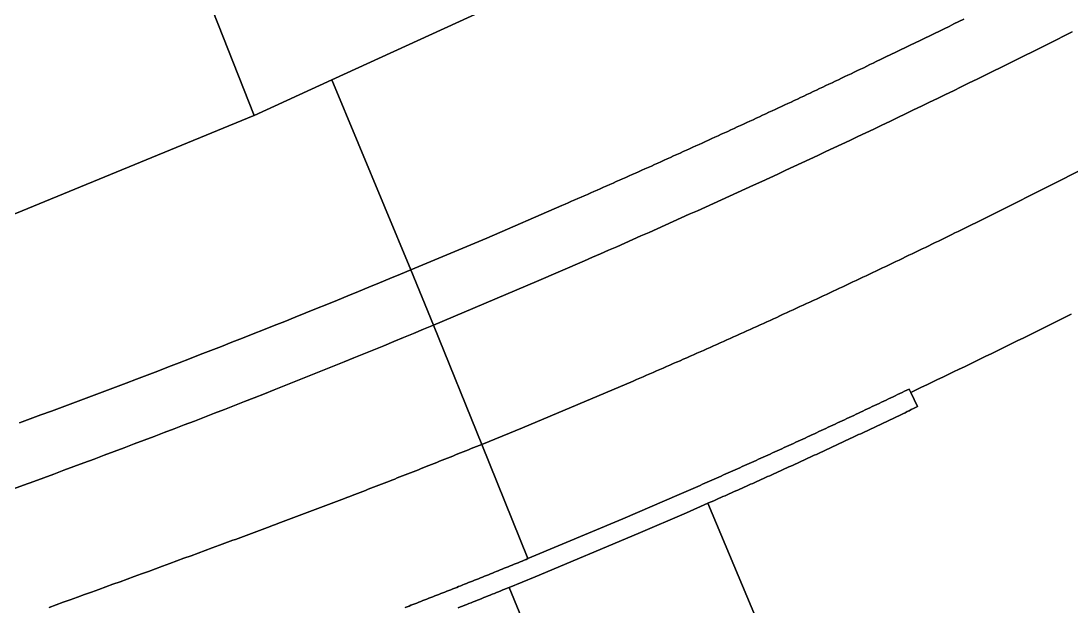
# Model space of a CAD drawing. Header units: metres. Extents: x -127 to 442, y -186 to 462.
# Drawn here: x 138.12 to 159.61, y 121.61 to 133.6 of the extents above; entities that cross this region are included whole.
import ezdxf

# ---------------------------------------------------------------- set-up
doc = ezdxf.new("R2010")
doc.units = ezdxf.units.M

msp = doc.modelspace()

# ---------------------------------------------------------------- linework, layer by layer
at = {"layer": 'road_0', "color": 8}
for points in [[(137.636, 129.515), (142.871, 131.661), (142.892, 131.671), (142.892, 131.671), (141.078, 136.255), (141.078, 136.255), (140.84, 136.17), (140.601, 136.086), (140.363, 136.002), (140.124, 135.919), (139.885, 135.836), (139.646, 135.753), (139.407, 135.671), (139.168, 135.589), (138.928, 135.508), (138.689, 135.427), (138.449, 135.346), (138.209, 135.266), (137.969, 135.187)], [(141.078, 136.255), (142.892, 131.671), (144.482, 132.398), (148.05, 134.032)], [(157.413, 133.64), (157.314, 133.591), (157.215, 133.542), (157.116, 133.494), (157.017, 133.445), (156.917, 133.397), (156.818, 133.348), (156.719, 133.3), (156.62, 133.251), (156.52, 133.203), (156.421, 133.155), (156.321, 133.107), (156.222, 133.059), (156.122, 133.011), (156.023, 132.963), (155.923, 132.915), (155.823, 132.867), (155.724, 132.82), (155.624, 132.772), (155.624, 132.772), (155.56, 132.741), (155.495, 132.71), (155.431, 132.679), (155.366, 132.648), (155.302, 132.618), (155.237, 132.587), (155.173, 132.556), (155.108, 132.525), (155.043, 132.495), (154.979, 132.464), (154.914, 132.433), (154.85, 132.402), (154.785, 132.372), (154.721, 132.341), (154.656, 132.311), (154.591, 132.28), (154.527, 132.249), (154.462, 132.219), (154.397, 132.188), (154.333, 132.158), (154.268, 132.128), (154.203, 132.097), (154.139, 132.067), (154.074, 132.036), (154.009, 132.006), (153.944, 131.976), (153.88, 131.945), (153.815, 131.915), (153.75, 131.885), (153.685, 131.855), (153.621, 131.824), (153.556, 131.794), (153.491, 131.764), (153.426, 131.734), (153.361, 131.704), (153.296, 131.674), (153.232, 131.644), (153.167, 131.613), (153.102, 131.583), (153.037, 131.553), (152.972, 131.523), (152.907, 131.494), (152.842, 131.464), (152.777, 131.434), (152.712, 131.404), (152.647, 131.374), (152.582, 131.344), (152.517, 131.314), (152.452, 131.285), (152.387, 131.255), (152.322, 131.225), (152.257, 131.195), (152.192, 131.166), (152.127, 131.136), (152.062, 131.106), (151.997, 131.077), (151.932, 131.047), (151.867, 131.018), (151.802, 130.988), (151.737, 130.959), (151.672, 130.929), (151.607, 130.9), (151.541, 130.87), (151.476, 130.841), (151.411, 130.811), (151.346, 130.782), (151.281, 130.753), (151.216, 130.723), (151.15, 130.694), (151.085, 130.665), (151.02, 130.635), (150.955, 130.606), (150.889, 130.577), (150.824, 130.548), (150.759, 130.519), (150.694, 130.489), (150.628, 130.46), (150.563, 130.431), (150.498, 130.402), (150.432, 130.373), (150.367, 130.344), (150.302, 130.315), (150.236, 130.286), (150.171, 130.257), (150.105, 130.228), (150.04, 130.199), (149.975, 130.171), (149.909, 130.142), (149.844, 130.113), (149.778, 130.084), (149.713, 130.055), (149.647, 130.027), (149.582, 129.998), (149.517, 129.969), (149.451, 129.94), (149.386, 129.912), (149.32, 129.883), (149.255, 129.855), (149.189, 129.826), (149.189, 129.826), (147.65, 129.161), (146.098, 128.509), (146.557, 127.376), (148.666, 128.268), (149.648, 128.694), (149.648, 128.694), (149.814, 128.766), (149.979, 128.839), (150.145, 128.911), (150.311, 128.984), (150.476, 129.057), (150.641, 129.13), (150.807, 129.204), (150.972, 129.277), (151.137, 129.35), (151.302, 129.424), (151.467, 129.498), (151.632, 129.572), (151.797, 129.646), (151.962, 129.72), (152.127, 129.795), (152.292, 129.869), (152.456, 129.944), (152.621, 130.019), (152.786, 130.094), (152.95, 130.169), (153.114, 130.245), (153.279, 130.32), (153.443, 130.396), (153.607, 130.471), (153.771, 130.547), (153.935, 130.624), (154.099, 130.7), (154.263, 130.776), (154.427, 130.853), (154.591, 130.929), (154.755, 131.006), (154.918, 131.083), (155.082, 131.16), (155.245, 131.237), (155.409, 131.315), (155.572, 131.392), (155.735, 131.47), (155.899, 131.548), (156.062, 131.626), (156.225, 131.704), (156.388, 131.783), (156.551, 131.861), (156.714, 131.94), (156.876, 132.018), (157.039, 132.097), (157.202, 132.176), (157.364, 132.255), (157.527, 132.335), (157.689, 132.414), (157.852, 132.494), (158.014, 132.574), (158.176, 132.654), (158.338, 132.734), (158.5, 132.814), (158.662, 132.894), (158.824, 132.975), (158.986, 133.055), (159.148, 133.136), (159.31, 133.217), (159.471, 133.298), (159.633, 133.38)], [(159.633, 133.38), (159.471, 133.298), (159.31, 133.217), (159.148, 133.136), (158.986, 133.055), (158.824, 132.975), (158.662, 132.894), (158.5, 132.814), (158.338, 132.734), (158.176, 132.654), (158.014, 132.574), (157.852, 132.494), (157.689, 132.414), (157.527, 132.335), (157.364, 132.255), (157.202, 132.176), (157.039, 132.097), (156.876, 132.018), (156.714, 131.94), (156.551, 131.861), (156.388, 131.783), (156.225, 131.704), (156.062, 131.626), (155.899, 131.548), (155.735, 131.47), (155.572, 131.392), (155.409, 131.315), (155.245, 131.237), (155.082, 131.16), (154.918, 131.083), (154.755, 131.006), (154.591, 130.929), (154.427, 130.853), (154.263, 130.776), (154.099, 130.7), (153.935, 130.624), (153.771, 130.547), (153.607, 130.471), (153.443, 130.396), (153.279, 130.32), (153.114, 130.245), (152.95, 130.169), (152.786, 130.094), (152.621, 130.019), (152.456, 129.944), (152.292, 129.869), (152.127, 129.795), (151.962, 129.72), (151.797, 129.646), (151.632, 129.572), (151.467, 129.498), (151.302, 129.424), (151.137, 129.35), (150.972, 129.277), (150.807, 129.204), (150.641, 129.13), (150.476, 129.057), (150.311, 128.984), (150.145, 128.911), (149.979, 128.839), (149.814, 128.766), (149.648, 128.694), (149.648, 128.694), (148.666, 128.268), (146.557, 127.376), (147.546, 124.937), (148.383, 125.278), (150.646, 126.232), (150.646, 126.232), (150.715, 126.262), (150.783, 126.291), (150.852, 126.321), (150.921, 126.351), (150.989, 126.381), (151.058, 126.41), (151.126, 126.44), (151.195, 126.47), (151.263, 126.5), (151.332, 126.53), (151.4, 126.56), (151.469, 126.59), (151.537, 126.62), (151.606, 126.65), (151.674, 126.68), (151.743, 126.71), (151.811, 126.741), (151.88, 126.771), (151.948, 126.801), (152.016, 126.831), (152.085, 126.862), (152.153, 126.892), (152.221, 126.922), (152.29, 126.953), (152.358, 126.983), (152.426, 127.014), (152.494, 127.044), (152.563, 127.075), (152.631, 127.105), (152.699, 127.136), (152.767, 127.167), (152.836, 127.197), (152.904, 127.228), (152.972, 127.259), (153.04, 127.29), (153.108, 127.32), (153.176, 127.351), (153.244, 127.382), (153.312, 127.413), (153.381, 127.444), (153.449, 127.475), (153.517, 127.506), (153.585, 127.537), (153.653, 127.568), (153.721, 127.599), (153.789, 127.631), (153.857, 127.662), (153.925, 127.693), (153.992, 127.724), (154.06, 127.756), (154.128, 127.787), (154.196, 127.818), (154.264, 127.85), (154.332, 127.881), (154.4, 127.912), (154.468, 127.944), (154.535, 127.976), (154.603, 128.007), (154.671, 128.039), (154.739, 128.07), (154.806, 128.102), (154.874, 128.134), (154.942, 128.165), (155.01, 128.197), (155.077, 128.229), (155.145, 128.261), (155.213, 128.293), (155.28, 128.325), (155.348, 128.357), (155.415, 128.388), (155.483, 128.42), (155.551, 128.453), (155.618, 128.485), (155.686, 128.517), (155.753, 128.549), (155.821, 128.581), (155.888, 128.613), (155.956, 128.645), (156.023, 128.678), (156.091, 128.71), (156.158, 128.742), (156.225, 128.775), (156.293, 128.807), (156.36, 128.84), (156.428, 128.872), (156.495, 128.904), (156.562, 128.937), (156.63, 128.97), (156.697, 129.002), (156.764, 129.035), (156.831, 129.067), (156.899, 129.1), (156.966, 129.133), (157.033, 129.166), (157.1, 129.198), (157.168, 129.231), (157.235, 129.264), (157.302, 129.297), (157.369, 129.33), (157.369, 129.33), (157.878, 129.582), (158.386, 129.836), (158.894, 130.091), (159.402, 130.347), (159.908, 130.604)], [(159.908, 130.604), (159.402, 130.347), (158.894, 130.091), (158.386, 129.836), (157.878, 129.582), (157.369, 129.33), (157.369, 129.33), (157.302, 129.297), (157.235, 129.264), (157.168, 129.231), (157.1, 129.198), (157.033, 129.166), (156.966, 129.133), (156.899, 129.1), (156.831, 129.067), (156.764, 129.035), (156.697, 129.002), (156.63, 128.97), (156.562, 128.937), (156.495, 128.904), (156.428, 128.872), (156.36, 128.84), (156.293, 128.807), (156.225, 128.775), (156.158, 128.742), (156.091, 128.71), (156.023, 128.678), (155.956, 128.645), (155.888, 128.613), (155.821, 128.581), (155.753, 128.549), (155.686, 128.517), (155.618, 128.485), (155.551, 128.453), (155.483, 128.42), (155.415, 128.388), (155.348, 128.357), (155.28, 128.325), (155.213, 128.293), (155.145, 128.261), (155.077, 128.229), (155.01, 128.197), (154.942, 128.165), (154.874, 128.134), (154.806, 128.102), (154.739, 128.07), (154.671, 128.039), (154.603, 128.007), (154.535, 127.976), (154.468, 127.944), (154.4, 127.912), (154.332, 127.881), (154.264, 127.85), (154.196, 127.818), (154.128, 127.787), (154.06, 127.756), (153.992, 127.724), (153.925, 127.693), (153.857, 127.662), (153.789, 127.631), (153.721, 127.599), (153.653, 127.568), (153.585, 127.537), (153.517, 127.506), (153.449, 127.475), (153.381, 127.444), (153.312, 127.413), (153.244, 127.382), (153.176, 127.351), (153.108, 127.32), (153.04, 127.29), (152.972, 127.259), (152.904, 127.228), (152.836, 127.197), (152.767, 127.167), (152.699, 127.136), (152.631, 127.105), (152.563, 127.075), (152.494, 127.044), (152.426, 127.014), (152.358, 126.983), (152.29, 126.953), (152.221, 126.922), (152.153, 126.892), (152.085, 126.862), (152.016, 126.831), (151.948, 126.801), (151.88, 126.771), (151.811, 126.741), (151.743, 126.71), (151.674, 126.68), (151.606, 126.65), (151.537, 126.62), (151.469, 126.59), (151.4, 126.56), (151.332, 126.53), (151.263, 126.5), (151.195, 126.47), (151.126, 126.44), (151.058, 126.41), (150.989, 126.381), (150.921, 126.351), (150.852, 126.321), (150.783, 126.291), (150.715, 126.262), (150.646, 126.232), (150.646, 126.232), (148.383, 125.278), (147.546, 124.937), (148.494, 122.598), (150.438, 123.412), (151.587, 123.909), (151.587, 123.909), (151.635, 123.93), (151.683, 123.951), (151.731, 123.972), (151.779, 123.993), (151.827, 124.014), (151.875, 124.035), (151.923, 124.056), (151.97, 124.077), (152.018, 124.098), (152.066, 124.12), (152.114, 124.141), (152.162, 124.162), (152.21, 124.183), (152.258, 124.204), (152.306, 124.225), (152.353, 124.247), (152.401, 124.268), (152.449, 124.289), (152.497, 124.311), (152.545, 124.332), (152.593, 124.353), (152.64, 124.375), (152.688, 124.396), (152.736, 124.417), (152.784, 124.439), (152.831, 124.46), (152.879, 124.482), (152.927, 124.503), (152.975, 124.524), (153.022, 124.546), (153.07, 124.567), (153.118, 124.589), (153.166, 124.61), (153.213, 124.632), (153.261, 124.654), (153.309, 124.675), (153.356, 124.697), (153.404, 124.718), (153.452, 124.74), (153.499, 124.762), (153.547, 124.783), (153.595, 124.805), (153.642, 124.827), (153.69, 124.848), (153.738, 124.87), (153.785, 124.892), (153.833, 124.914), (153.88, 124.936), (153.928, 124.957), (153.976, 124.979), (154.023, 125.001), (154.071, 125.023), (154.118, 125.045), (154.166, 125.067), (154.213, 125.089), (154.261, 125.111), (154.308, 125.133), (154.356, 125.154), (154.403, 125.176), (154.451, 125.198), (154.498, 125.22), (154.546, 125.243), (154.593, 125.265), (154.641, 125.287), (154.688, 125.309), (154.736, 125.331), (154.783, 125.353), (154.831, 125.375), (154.878, 125.397), (154.925, 125.419), (154.973, 125.442), (155.02, 125.464), (155.068, 125.486), (155.115, 125.508), (155.162, 125.531), (155.21, 125.553), (155.257, 125.575), (155.304, 125.597), (155.352, 125.62), (155.399, 125.642), (155.446, 125.664), (155.494, 125.687), (155.541, 125.709), (155.588, 125.732), (155.636, 125.754), (155.683, 125.777), (155.73, 125.799), (155.778, 125.822), (155.825, 125.844), (155.872, 125.867), (155.919, 125.889), (155.967, 125.912), (156.014, 125.934), (156.061, 125.957), (156.108, 125.979), (156.155, 126.002), (156.203, 126.025), (156.25, 126.047), (156.297, 126.07), (156.297, 126.07), (156.331, 126), (156.331, 126), (156.441, 126.052), (156.55, 126.105), (156.66, 126.157), (156.77, 126.21), (156.879, 126.263), (156.989, 126.316), (157.099, 126.368), (157.208, 126.421), (157.318, 126.474), (157.427, 126.527), (157.537, 126.58), (157.646, 126.633), (157.756, 126.686), (157.865, 126.74), (157.974, 126.793), (158.084, 126.846), (158.193, 126.9), (158.302, 126.953), (158.411, 127.007), (158.521, 127.06), (158.63, 127.114), (158.739, 127.167), (158.848, 127.221), (158.957, 127.275), (159.066, 127.329), (159.175, 127.383), (159.284, 127.437), (159.393, 127.491), (159.502, 127.545), (159.611, 127.599)], [(137.962, 124.029), (138.168, 124.104), (138.375, 124.179), (138.581, 124.255), (138.787, 124.33), (138.993, 124.406), (139.199, 124.483), (139.405, 124.559), (139.611, 124.636), (139.817, 124.713), (140.022, 124.79), (140.228, 124.867), (140.433, 124.945), (140.639, 125.022), (140.844, 125.1), (141.049, 125.179), (141.254, 125.257), (141.459, 125.336), (141.664, 125.415), (141.869, 125.494), (142.074, 125.573), (142.279, 125.653), (142.483, 125.733), (142.688, 125.813), (142.892, 125.893), (143.097, 125.974), (143.301, 126.054), (143.505, 126.135), (143.709, 126.216), (143.913, 126.298), (144.117, 126.379), (144.321, 126.461), (144.525, 126.543), (144.728, 126.625), (144.932, 126.708), (145.135, 126.791), (145.339, 126.874), (145.542, 126.957), (145.745, 127.04), (145.948, 127.124), (146.151, 127.208), (146.354, 127.292), (146.557, 127.376), (146.557, 127.376), (146.098, 128.509), (146.098, 128.509), (145.883, 128.42), (145.669, 128.331), (145.454, 128.242), (145.239, 128.154), (145.024, 128.065), (144.808, 127.978), (144.593, 127.89), (144.378, 127.802), (144.162, 127.715), (143.946, 127.628), (143.731, 127.542), (143.515, 127.455), (143.299, 127.369), (143.083, 127.283), (142.867, 127.198), (142.65, 127.112), (142.434, 127.027), (142.218, 126.942), (142.001, 126.858), (141.784, 126.774), (141.568, 126.69), (141.351, 126.606), (141.134, 126.522), (140.917, 126.439), (140.7, 126.356), (140.482, 126.273), (140.265, 126.191), (140.048, 126.108), (139.83, 126.026), (139.612, 125.945), (139.395, 125.863), (139.177, 125.782), (138.959, 125.701), (138.741, 125.62), (138.523, 125.54), (138.304, 125.46), (138.086, 125.38)], [(138.689, 121.599), (138.834, 121.651), (138.98, 121.704), (139.125, 121.756), (139.271, 121.809), (139.416, 121.862), (139.562, 121.914), (139.707, 121.967), (139.853, 122.02), (139.998, 122.073), (140.143, 122.126), (140.289, 122.179), (140.434, 122.232), (140.58, 122.285), (140.725, 122.338), (140.87, 122.392), (141.015, 122.445), (141.161, 122.498), (141.306, 122.552), (141.451, 122.605), (141.596, 122.658), (141.742, 122.712), (141.887, 122.766), (142.032, 122.819), (142.177, 122.873), (142.177, 122.873), (142.232, 122.893), (142.286, 122.913), (142.341, 122.933), (142.395, 122.953), (142.45, 122.973), (142.504, 122.993), (142.559, 123.013), (142.614, 123.033), (142.668, 123.053), (142.723, 123.073), (142.777, 123.093), (142.832, 123.113), (142.886, 123.133), (142.941, 123.153), (142.995, 123.173), (143.05, 123.194), (143.104, 123.214), (143.159, 123.234), (143.213, 123.254), (143.267, 123.275), (143.322, 123.295), (143.376, 123.315), (143.431, 123.336), (143.485, 123.356), (143.54, 123.376), (143.594, 123.397), (143.648, 123.417), (143.703, 123.437), (143.757, 123.458), (143.812, 123.478), (143.866, 123.499), (143.92, 123.519), (143.975, 123.54), (144.029, 123.56), (144.083, 123.581), (144.138, 123.602), (144.192, 123.622), (144.246, 123.643), (144.301, 123.663), (144.355, 123.684), (144.409, 123.705), (144.464, 123.725), (144.518, 123.746), (144.572, 123.767), (144.627, 123.788), (144.681, 123.808), (144.735, 123.829), (144.789, 123.85), (144.844, 123.871), (144.898, 123.892), (144.952, 123.913), (145.006, 123.933), (145.06, 123.954), (145.115, 123.975), (145.169, 123.996), (145.223, 124.017), (145.277, 124.038), (145.331, 124.059), (145.386, 124.08), (145.44, 124.101), (145.494, 124.122), (145.548, 124.143), (145.602, 124.164), (145.656, 124.186), (145.71, 124.207), (145.765, 124.228), (145.819, 124.249), (145.873, 124.27), (145.927, 124.291), (145.981, 124.313), (146.035, 124.334), (146.089, 124.355), (146.143, 124.377), (146.197, 124.398), (146.251, 124.419), (146.305, 124.441), (146.359, 124.462), (146.413, 124.483), (146.467, 124.505), (146.521, 124.526), (146.575, 124.548), (146.629, 124.569), (146.683, 124.591), (146.737, 124.612), (146.791, 124.634), (146.845, 124.655), (146.899, 124.677), (146.953, 124.698), (147.007, 124.72), (147.061, 124.742), (147.115, 124.763), (147.169, 124.785), (147.223, 124.807), (147.277, 124.828), (147.331, 124.85), (147.384, 124.872), (147.438, 124.893), (147.492, 124.915), (147.546, 124.937), (147.546, 124.937), (146.557, 127.376), (146.557, 127.376), (146.354, 127.292), (146.151, 127.208), (145.948, 127.124), (145.745, 127.04), (145.542, 126.957), (145.339, 126.874), (145.135, 126.791), (144.932, 126.708), (144.728, 126.625), (144.525, 126.543), (144.321, 126.461), (144.117, 126.379), (143.913, 126.298), (143.709, 126.216), (143.505, 126.135), (143.301, 126.054), (143.097, 125.974), (142.892, 125.893), (142.688, 125.813), (142.483, 125.733), (142.279, 125.653), (142.074, 125.573), (141.869, 125.494), (141.664, 125.415), (141.459, 125.336), (141.254, 125.257), (141.049, 125.179), (140.844, 125.1), (140.639, 125.022), (140.433, 124.945), (140.228, 124.867), (140.022, 124.79), (139.817, 124.713), (139.611, 124.636), (139.405, 124.559), (139.199, 124.483), (138.993, 124.406), (138.787, 124.33), (138.581, 124.255), (138.375, 124.179), (138.168, 124.104), (137.962, 124.029)], [(145.977, 121.595), (146.018, 121.611), (146.059, 121.627), (146.099, 121.643), (146.14, 121.658), (146.181, 121.674), (146.222, 121.69), (146.262, 121.706), (146.303, 121.722), (146.344, 121.738), (146.384, 121.754), (146.425, 121.77), (146.466, 121.786), (146.506, 121.802), (146.547, 121.818), (146.588, 121.834), (146.628, 121.85), (146.669, 121.866), (146.71, 121.882), (146.75, 121.898), (146.791, 121.914), (146.832, 121.93), (146.872, 121.946), (146.913, 121.962), (146.954, 121.978), (146.994, 121.994), (147.035, 122.01), (147.075, 122.026), (147.116, 122.042), (147.157, 122.059), (147.197, 122.075), (147.238, 122.091), (147.278, 122.107), (147.319, 122.123), (147.36, 122.14), (147.4, 122.156), (147.441, 122.172), (147.481, 122.188), (147.522, 122.204), (147.562, 122.221), (147.603, 122.237), (147.644, 122.253), (147.684, 122.27), (147.725, 122.286), (147.765, 122.302), (147.806, 122.319), (147.846, 122.335), (147.887, 122.351), (147.927, 122.368), (147.968, 122.384), (148.008, 122.4), (148.049, 122.417), (148.089, 122.433), (148.13, 122.45), (148.17, 122.466), (148.211, 122.483), (148.251, 122.499), (148.292, 122.515), (148.332, 122.532), (148.373, 122.548), (148.413, 122.565), (148.454, 122.581), (148.494, 122.598), (148.494, 122.598), (147.546, 124.937), (147.546, 124.937), (147.492, 124.915), (147.438, 124.893), (147.384, 124.872), (147.331, 124.85), (147.277, 124.828), (147.223, 124.807), (147.169, 124.785), (147.115, 124.763), (147.061, 124.742), (147.007, 124.72), (146.953, 124.698), (146.899, 124.677), (146.845, 124.655), (146.791, 124.634), (146.737, 124.612), (146.683, 124.591), (146.629, 124.569), (146.575, 124.548), (146.521, 124.526), (146.467, 124.505), (146.413, 124.483), (146.359, 124.462), (146.305, 124.441), (146.251, 124.419), (146.197, 124.398), (146.143, 124.377), (146.089, 124.355), (146.035, 124.334), (145.981, 124.313), (145.927, 124.291), (145.873, 124.27), (145.819, 124.249), (145.765, 124.228), (145.71, 124.207), (145.656, 124.186), (145.602, 124.164), (145.548, 124.143), (145.494, 124.122), (145.44, 124.101), (145.386, 124.08), (145.331, 124.059), (145.277, 124.038), (145.223, 124.017), (145.169, 123.996), (145.115, 123.975), (145.06, 123.954), (145.006, 123.933), (144.952, 123.913), (144.898, 123.892), (144.844, 123.871), (144.789, 123.85), (144.735, 123.829), (144.681, 123.808), (144.627, 123.788), (144.572, 123.767), (144.518, 123.746), (144.464, 123.725), (144.409, 123.705), (144.355, 123.684), (144.301, 123.663), (144.246, 123.643), (144.192, 123.622), (144.138, 123.602), (144.083, 123.581), (144.029, 123.56), (143.975, 123.54), (143.92, 123.519), (143.866, 123.499), (143.812, 123.478), (143.757, 123.458), (143.703, 123.437), (143.648, 123.417), (143.594, 123.397), (143.54, 123.376), (143.485, 123.356), (143.431, 123.336), (143.376, 123.315), (143.322, 123.295), (143.267, 123.275), (143.213, 123.254), (143.159, 123.234), (143.104, 123.214), (143.05, 123.194), (142.995, 123.173), (142.941, 123.153), (142.886, 123.133), (142.832, 123.113), (142.777, 123.093), (142.723, 123.073), (142.668, 123.053), (142.614, 123.033), (142.559, 123.013), (142.504, 122.993), (142.45, 122.973), (142.395, 122.953), (142.341, 122.933), (142.286, 122.913), (142.232, 122.893), (142.177, 122.873), (142.177, 122.873), (142.032, 122.819), (141.887, 122.766), (141.742, 122.712), (141.596, 122.658), (141.451, 122.605), (141.306, 122.552), (141.161, 122.498), (141.015, 122.445), (140.87, 122.392), (140.725, 122.338), (140.58, 122.285), (140.434, 122.232), (140.289, 122.179), (140.143, 122.126), (139.998, 122.073), (139.853, 122.02), (139.707, 121.967), (139.562, 121.914), (139.416, 121.862), (139.271, 121.809), (139.125, 121.756), (138.98, 121.704), (138.834, 121.651), (138.689, 121.599)]]:
    msp.add_lwpolyline(points, dxfattribs=at)
at = {"layer": 'road_1', "color": 7}
for points in [[(148.05, 134.032), (144.482, 132.398), (146.098, 128.509), (147.65, 129.161), (149.189, 129.826), (149.189, 129.826), (149.255, 129.855), (149.32, 129.883), (149.386, 129.912), (149.451, 129.94), (149.517, 129.969), (149.582, 129.998), (149.647, 130.027), (149.713, 130.055), (149.778, 130.084), (149.844, 130.113), (149.909, 130.142), (149.975, 130.171), (150.04, 130.199), (150.105, 130.228), (150.171, 130.257), (150.236, 130.286), (150.302, 130.315), (150.367, 130.344), (150.432, 130.373), (150.498, 130.402), (150.563, 130.431), (150.628, 130.46), (150.694, 130.489), (150.759, 130.519), (150.824, 130.548), (150.889, 130.577), (150.955, 130.606), (151.02, 130.635), (151.085, 130.665), (151.15, 130.694), (151.216, 130.723), (151.281, 130.753), (151.346, 130.782), (151.411, 130.811), (151.476, 130.841), (151.541, 130.87), (151.607, 130.9), (151.672, 130.929), (151.737, 130.959), (151.802, 130.988), (151.867, 131.018), (151.932, 131.047), (151.997, 131.077), (152.062, 131.106), (152.127, 131.136), (152.192, 131.166), (152.257, 131.195), (152.322, 131.225), (152.387, 131.255), (152.452, 131.285), (152.517, 131.314), (152.582, 131.344), (152.647, 131.374), (152.712, 131.404), (152.777, 131.434), (152.842, 131.464), (152.907, 131.494), (152.972, 131.523), (153.037, 131.553), (153.102, 131.583), (153.167, 131.613), (153.232, 131.644), (153.296, 131.674), (153.361, 131.704), (153.426, 131.734), (153.491, 131.764), (153.556, 131.794), (153.621, 131.824), (153.685, 131.855), (153.75, 131.885), (153.815, 131.915), (153.88, 131.945), (153.944, 131.976), (154.009, 132.006), (154.074, 132.036), (154.139, 132.067), (154.203, 132.097), (154.268, 132.128), (154.333, 132.158), (154.397, 132.188), (154.462, 132.219), (154.527, 132.249), (154.591, 132.28), (154.656, 132.311), (154.721, 132.341), (154.785, 132.372), (154.85, 132.402), (154.914, 132.433), (154.979, 132.464), (155.043, 132.495), (155.108, 132.525), (155.173, 132.556), (155.237, 132.587), (155.302, 132.618), (155.366, 132.648), (155.431, 132.679), (155.495, 132.71), (155.56, 132.741), (155.624, 132.772), (155.624, 132.772), (155.724, 132.82), (155.823, 132.867), (155.923, 132.915), (156.023, 132.963), (156.122, 133.011), (156.222, 133.059), (156.321, 133.107), (156.421, 133.155), (156.52, 133.203), (156.62, 133.251), (156.719, 133.3), (156.818, 133.348), (156.917, 133.397), (157.017, 133.445), (157.116, 133.494), (157.215, 133.542), (157.314, 133.591), (157.413, 133.64)], [(138.086, 125.38), (138.304, 125.46), (138.523, 125.54), (138.741, 125.62), (138.959, 125.701), (139.177, 125.782), (139.395, 125.863), (139.612, 125.945), (139.83, 126.026), (140.048, 126.108), (140.265, 126.191), (140.482, 126.273), (140.7, 126.356), (140.917, 126.439), (141.134, 126.522), (141.351, 126.606), (141.568, 126.69), (141.784, 126.774), (142.001, 126.858), (142.218, 126.942), (142.434, 127.027), (142.65, 127.112), (142.867, 127.198), (143.083, 127.283), (143.299, 127.369), (143.515, 127.455), (143.731, 127.542), (143.946, 127.628), (144.162, 127.715), (144.378, 127.802), (144.593, 127.89), (144.808, 127.978), (145.024, 128.065), (145.239, 128.154), (145.454, 128.242), (145.669, 128.331), (145.883, 128.42), (146.098, 128.509), (146.098, 128.509), (144.482, 132.398), (142.892, 131.671), (142.871, 131.661), (137.636, 129.515)]]:
    msp.add_lwpolyline(points, dxfattribs=at)
at = {"layer": 'terrain_0', "color": 8}
msp.add_lwpolyline([(147.068, 121.592), (147.111, 121.609), (147.155, 121.627), (147.198, 121.644), (147.242, 121.661), (147.285, 121.678), (147.329, 121.696), (147.372, 121.713), (147.416, 121.73), (147.459, 121.748), (147.502, 121.765), (147.546, 121.783), (147.589, 121.8), (147.633, 121.817), (147.676, 121.835), (147.72, 121.852), (147.763, 121.87), (147.806, 121.887), (147.85, 121.905), (147.893, 121.922), (147.937, 121.94), (147.98, 121.957), (148.023, 121.975), (148.067, 121.992), (148.11, 122.01), (148.11, 122.01), (148.644, 122.228), (150.752, 123.111), (151.738, 123.538), (152.179, 123.732), (152.179, 123.732), (152.223, 123.751), (152.266, 123.771), (152.31, 123.79), (152.354, 123.809), (152.397, 123.828), (152.441, 123.848), (152.485, 123.867), (152.528, 123.886), (152.572, 123.906), (152.615, 123.925), (152.659, 123.945), (152.703, 123.964), (152.746, 123.983), (152.79, 124.003), (152.833, 124.022), (152.877, 124.042), (152.921, 124.061), (152.964, 124.081), (153.008, 124.1), (153.051, 124.12), (153.095, 124.139), (153.138, 124.159), (153.182, 124.179), (153.225, 124.198), (153.269, 124.218), (153.312, 124.237), (153.356, 124.257), (153.399, 124.277), (153.443, 124.296), (153.486, 124.316), (153.53, 124.336), (153.573, 124.355), (153.617, 124.375), (153.66, 124.395), (153.704, 124.415), (153.747, 124.434), (153.791, 124.454), (153.834, 124.474), (153.877, 124.494), (153.921, 124.514), (153.964, 124.534), (154.008, 124.553), (154.051, 124.573), (154.094, 124.593), (154.138, 124.613), (154.181, 124.633), (154.224, 124.653), (154.268, 124.673), (154.311, 124.693), (154.355, 124.713), (154.398, 124.733), (154.441, 124.753), (154.485, 124.773), (154.528, 124.793), (154.571, 124.813), (154.614, 124.833), (154.658, 124.853), (154.701, 124.873), (154.744, 124.893), (154.788, 124.913), (154.831, 124.934), (154.874, 124.954), (154.917, 124.974), (154.961, 124.994), (155.004, 125.014), (155.047, 125.035), (155.09, 125.055), (155.134, 125.075), (155.177, 125.095), (155.22, 125.116), (155.263, 125.136), (155.306, 125.156), (155.35, 125.176), (155.393, 125.197), (155.436, 125.217), (155.479, 125.238), (155.522, 125.258), (155.565, 125.278), (155.609, 125.299), (155.652, 125.319), (155.695, 125.34), (155.738, 125.36), (155.781, 125.381), (155.824, 125.401), (155.867, 125.421), (155.91, 125.442), (155.953, 125.463), (155.997, 125.483), (156.04, 125.504), (156.083, 125.524), (156.126, 125.545), (156.169, 125.565), (156.212, 125.586), (156.255, 125.607), (156.298, 125.627), (156.341, 125.648), (156.384, 125.669), (156.427, 125.689), (156.47, 125.71), (156.47, 125.71), (156.331, 126), (156.297, 126.07), (156.297, 126.07), (156.25, 126.047), (156.203, 126.025), (156.155, 126.002), (156.108, 125.979), (156.061, 125.957), (156.014, 125.934), (155.967, 125.912), (155.919, 125.889), (155.872, 125.867), (155.825, 125.844), (155.778, 125.822), (155.73, 125.799), (155.683, 125.777), (155.636, 125.754), (155.588, 125.732), (155.541, 125.709), (155.494, 125.687), (155.446, 125.664), (155.399, 125.642), (155.352, 125.62), (155.304, 125.597), (155.257, 125.575), (155.21, 125.553), (155.162, 125.531), (155.115, 125.508), (155.068, 125.486), (155.02, 125.464), (154.973, 125.442), (154.925, 125.419), (154.878, 125.397), (154.831, 125.375), (154.783, 125.353), (154.736, 125.331), (154.688, 125.309), (154.641, 125.287), (154.593, 125.265), (154.546, 125.243), (154.498, 125.22), (154.451, 125.198), (154.403, 125.176), (154.356, 125.154), (154.308, 125.133), (154.261, 125.111), (154.213, 125.089), (154.166, 125.067), (154.118, 125.045), (154.071, 125.023), (154.023, 125.001), (153.976, 124.979), (153.928, 124.957), (153.88, 124.936), (153.833, 124.914), (153.785, 124.892), (153.738, 124.87), (153.69, 124.848), (153.642, 124.827), (153.595, 124.805), (153.547, 124.783), (153.499, 124.762), (153.452, 124.74), (153.404, 124.718), (153.356, 124.697), (153.309, 124.675), (153.261, 124.654), (153.213, 124.632), (153.166, 124.61), (153.118, 124.589), (153.07, 124.567), (153.022, 124.546), (152.975, 124.524), (152.927, 124.503), (152.879, 124.482), (152.831, 124.46), (152.784, 124.439), (152.736, 124.417), (152.688, 124.396), (152.64, 124.375), (152.593, 124.353), (152.545, 124.332), (152.497, 124.311), (152.449, 124.289), (152.401, 124.268), (152.353, 124.247), (152.306, 124.225), (152.258, 124.204), (152.21, 124.183), (152.162, 124.162), (152.114, 124.141), (152.066, 124.12), (152.018, 124.098), (151.97, 124.077), (151.923, 124.056), (151.875, 124.035), (151.827, 124.014), (151.779, 123.993), (151.731, 123.972), (151.683, 123.951), (151.635, 123.93), (151.587, 123.909), (151.587, 123.909), (150.438, 123.412), (148.494, 122.598), (148.494, 122.598), (148.454, 122.581), (148.413, 122.565), (148.373, 122.548), (148.332, 122.532), (148.292, 122.515), (148.251, 122.499), (148.211, 122.483), (148.17, 122.466), (148.13, 122.45), (148.089, 122.433), (148.049, 122.417), (148.008, 122.4), (147.968, 122.384), (147.927, 122.368), (147.887, 122.351), (147.846, 122.335), (147.806, 122.319), (147.765, 122.302), (147.725, 122.286), (147.684, 122.27), (147.644, 122.253), (147.603, 122.237), (147.562, 122.221), (147.522, 122.204), (147.481, 122.188), (147.441, 122.172), (147.4, 122.156), (147.36, 122.14), (147.319, 122.123), (147.278, 122.107), (147.238, 122.091), (147.197, 122.075), (147.157, 122.059), (147.116, 122.042), (147.075, 122.026), (147.035, 122.01), (146.994, 121.994), (146.954, 121.978), (146.913, 121.962), (146.872, 121.946), (146.832, 121.93), (146.791, 121.914), (146.75, 121.898), (146.71, 121.882), (146.669, 121.866), (146.628, 121.85), (146.588, 121.834), (146.547, 121.818), (146.506, 121.802), (146.466, 121.786), (146.425, 121.77), (146.384, 121.754), (146.344, 121.738), (146.303, 121.722), (146.262, 121.706), (146.222, 121.69), (146.181, 121.674), (146.14, 121.658), (146.099, 121.643), (146.059, 121.627), (146.018, 121.611), (145.977, 121.595)], dxfattribs=at)
at = {"layer": 'terrain_5', "color": 3}
for points in [[(159.611, 127.599), (159.502, 127.545), (159.393, 127.491), (159.284, 127.437), (159.175, 127.383), (159.066, 127.329), (158.957, 127.275), (158.848, 127.221), (158.739, 127.167), (158.63, 127.114), (158.521, 127.06), (158.411, 127.007), (158.302, 126.953), (158.193, 126.9), (158.084, 126.846), (157.974, 126.793), (157.865, 126.74), (157.756, 126.686), (157.646, 126.633), (157.537, 126.58), (157.427, 126.527), (157.318, 126.474), (157.208, 126.421), (157.099, 126.368), (156.989, 126.316), (156.879, 126.263), (156.77, 126.21), (156.66, 126.157), (156.55, 126.105), (156.441, 126.052), (156.331, 126), (156.331, 126), (156.47, 125.71), (156.47, 125.71), (156.427, 125.689), (156.384, 125.669), (156.341, 125.648), (156.298, 125.627), (156.255, 125.607), (156.212, 125.586), (156.169, 125.565), (156.126, 125.545), (156.083, 125.524), (156.04, 125.504), (155.997, 125.483), (155.953, 125.463), (155.91, 125.442), (155.867, 125.421), (155.824, 125.401), (155.781, 125.381), (155.738, 125.36), (155.695, 125.34), (155.652, 125.319), (155.609, 125.299), (155.565, 125.278), (155.522, 125.258), (155.479, 125.238), (155.436, 125.217), (155.393, 125.197), (155.35, 125.176), (155.306, 125.156), (155.263, 125.136), (155.22, 125.116), (155.177, 125.095), (155.134, 125.075), (155.09, 125.055), (155.047, 125.035), (155.004, 125.014), (154.961, 124.994), (154.917, 124.974), (154.874, 124.954), (154.831, 124.934), (154.788, 124.913), (154.744, 124.893), (154.701, 124.873), (154.658, 124.853), (154.614, 124.833), (154.571, 124.813), (154.528, 124.793), (154.485, 124.773), (154.441, 124.753), (154.398, 124.733), (154.355, 124.713), (154.311, 124.693), (154.268, 124.673), (154.224, 124.653), (154.181, 124.633), (154.138, 124.613), (154.094, 124.593), (154.051, 124.573), (154.008, 124.553), (153.964, 124.534), (153.921, 124.514), (153.877, 124.494), (153.834, 124.474), (153.791, 124.454), (153.747, 124.434), (153.704, 124.415), (153.66, 124.395), (153.617, 124.375), (153.573, 124.355), (153.53, 124.336), (153.486, 124.316), (153.443, 124.296), (153.399, 124.277), (153.356, 124.257), (153.312, 124.237), (153.269, 124.218), (153.225, 124.198), (153.182, 124.179), (153.138, 124.159), (153.095, 124.139), (153.051, 124.12), (153.008, 124.1), (152.964, 124.081), (152.921, 124.061), (152.877, 124.042), (152.833, 124.022), (152.79, 124.003), (152.746, 123.983), (152.703, 123.964), (152.659, 123.945), (152.615, 123.925), (152.572, 123.906), (152.528, 123.886), (152.485, 123.867), (152.441, 123.848), (152.397, 123.828), (152.354, 123.809), (152.31, 123.79), (152.266, 123.771), (152.223, 123.751), (152.179, 123.732), (152.179, 123.732), (153.947, 119.5)], [(150.363, 116.526), (148.11, 122.01), (148.11, 122.01), (148.067, 121.992), (148.023, 121.975), (147.98, 121.957), (147.937, 121.94), (147.893, 121.922), (147.85, 121.905), (147.806, 121.887), (147.763, 121.87), (147.72, 121.852), (147.676, 121.835), (147.633, 121.817), (147.589, 121.8), (147.546, 121.783), (147.502, 121.765), (147.459, 121.748), (147.416, 121.73), (147.372, 121.713), (147.329, 121.696), (147.285, 121.678), (147.242, 121.661), (147.198, 121.644), (147.155, 121.627), (147.111, 121.609), (147.068, 121.592)]]:
    msp.add_lwpolyline(points, dxfattribs=at)
at = {"layer": 'water', "color": 5}
msp.add_lwpolyline([(153.947, 119.5), (152.179, 123.732), (151.738, 123.538), (150.752, 123.111), (148.644, 122.228), (148.11, 122.01), (150.363, 116.526)], dxfattribs=at)

doc.saveas('drawing.dxf')
